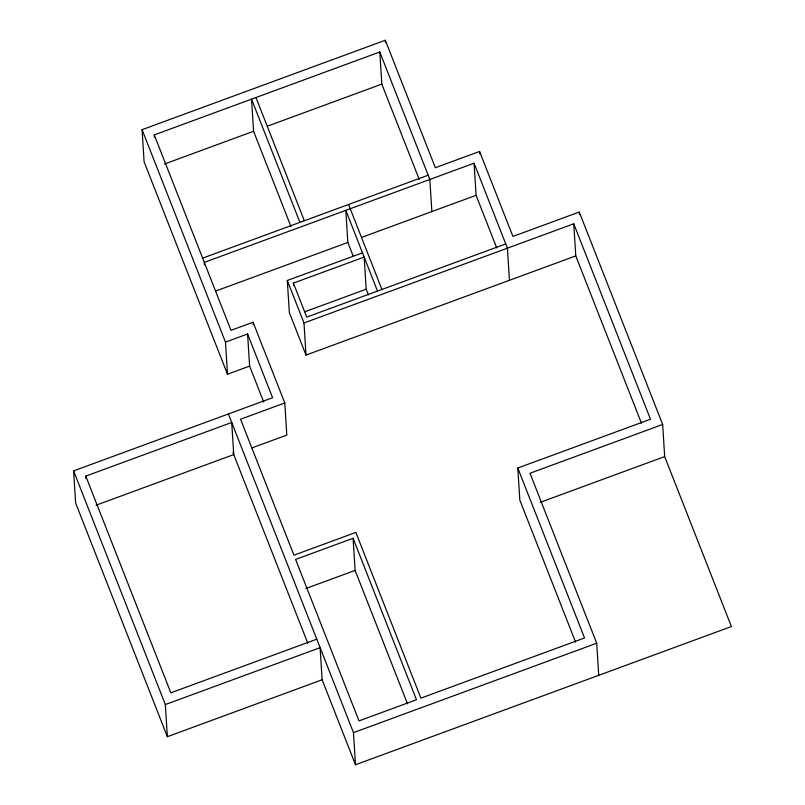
<?xml version="1.0" encoding="UTF-8"?>
<svg xmlns="http://www.w3.org/2000/svg" width="805" height="805" viewBox="0 0 805 805"><rect width="100%" height="100%" fill="white"/><g stroke="black" fill="none" stroke-linecap="round" stroke-linejoin="round"><path stroke-width="1.21" d="M227.493 374.234L225.481 342.115L247.588 333.984L249.61 366.104L227.493 374.234L144.095 161.795L142.083 129.675L385.313 40.25L435.344 167.712L479.569 151.451L512.926 236.429L579.268 212.037L662.666 424.476L664.678 456.596L731.403 626.542L355.498 764.75L322.141 679.772L320.118 647.663L165.337 704.566L167.359 736.686L322.141 679.772M154.419 137.393L154.258 134.918L379.799 52.003L429.84 179.465L431.862 211.574M164.482 164.019L253.575 131.265L251.552 99.156L299.923 222.371M267.431 126.174L381.822 84.112L379.799 52.003M202.629 258.133L428.169 175.218M509.444 280.291L507.422 248.181L474.065 163.204L204.299 262.39L204.45 264.855M215.75 291.028L347.83 242.466L345.818 210.357L377.505 291.078M361.626 237.405L476.087 195.313L474.065 163.204M306.011 355.086L303.988 322.976L573.754 223.79L575.776 255.91L306.011 355.086L289.337 312.602L287.315 280.482L362.492 252.84M293.563 285.574L293.402 283.108L364.162 257.097L366.184 289.206L368.408 294.872M251.895 447.912L286.811 435.082L284.789 402.963L253.092 322.231L230.985 330.362L154.258 134.918M304.853 311.756L366.184 289.206M505.751 243.935L306.745 317.1L293.402 283.108M167.359 736.686L75.62 502.994L73.597 470.885L272.603 397.72L247.588 333.984M85.934 478.603L85.783 476.127L231.719 422.474L233.742 454.594L96.037 505.218M284.789 402.963L240.564 419.224L293.936 555.188L355.85 532.417L420.904 698.126L584.531 637.963L517.806 468.017L650.48 419.234L573.754 223.79M353.093 538.293L295.606 559.435L358.99 720.888L416.477 699.746L353.093 538.293L355.116 570.413L407.471 703.781M662.666 424.476L529.992 473.26L596.706 643.205L598.729 675.325M305.84 588.525L355.116 570.413M540.225 502.35L664.678 456.596M316.788 639.16L170.841 692.823L85.783 476.127M355.498 764.75L353.476 732.641L596.706 643.205M575.776 255.91L641.474 423.259M476.087 195.313L496.755 247.97M381.822 84.112L419.244 179.435M575.585 642.138L519.829 500.126L517.806 468.017M348.565 204.48L381.922 289.458M347.83 242.466L353.244 256.252M255.97 97.526L304.34 220.741M253.575 131.265L290.987 226.587M287.315 280.482L303.988 322.976M249.61 366.104L263.708 402.017M142.083 129.675L225.481 342.115M228.379 413.981L353.476 732.641M232.907 452.46L307.832 643.316M73.597 470.885L165.337 704.566M579.268 212.037L579.419 214.512M479.569 151.451L479.73 153.926M385.313 40.25L385.464 42.715M253.092 322.231L253.253 324.707"/></g></svg>
